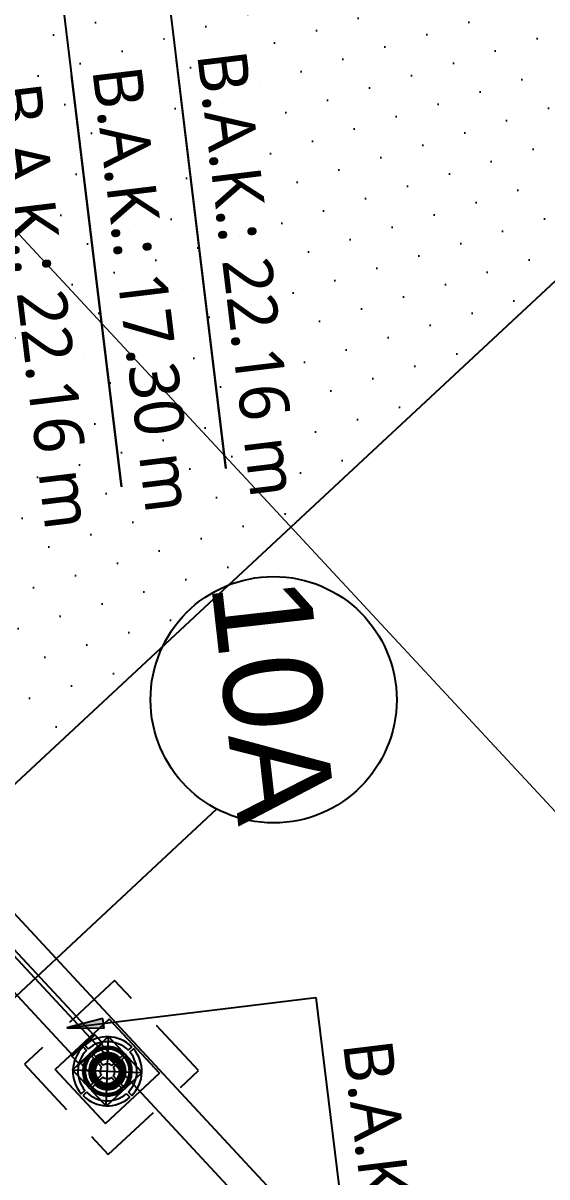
# Model space of a CAD drawing. Header units: millimetres. Extents: x 400382 to 401276, y 4543898 to 4544126.
# Drawn here: x 400487.987 to 400490.116, y 4544020.916 to 4544025.599 of the extents above; entities that cross this region are included whole.
import ezdxf
from ezdxf.enums import TextEntityAlignment as Align

# ---------------------------------------------------------------- set-up
doc = ezdxf.new("R2010")
doc.units = ezdxf.units.MM
doc.linetypes.add('AKS', pattern=[3, 2.5, -0.25, 0, -0.25])
doc.linetypes.add('CIZGI', pattern=[0.4, 0.25, -0.15])
doc.layers.add('A-DETL', color=90, linetype='Continuous', lineweight=15)
for name, color, linetype in [('aks prota', 2, 'AKS'), ('caks prota', 4, 'Continuous'), ('kiriş prota', 6, 'Continuous'), ('kolon tarama prota', 252, 'Continuous'), ('merdiven prota', 2, 'Continuous'), ('PRT-MI-a_fit_drainage', 10, 'Continuous'), ('taks prota', 7, 'Continuous')]:
    doc.layers.add(name, color=color, linetype=linetype)
doc.styles.add('Segoe UI Light_1', font='', dxfattribs={"height": 200})
doc.styles.add('TAKS', font='Arial Unicode.ttf')
doc.styles.get('Segoe UI Light_1').set_extended_font_data('Segoe UI Light')

# ---------------------------------------------------------------- blocks, each defined once
blk = doc.blocks.new('17.60 mekanik')
at = {"layer": 'kolon tarama prota'}
blk.add_hatch(color=256, dxfattribs=at).paths.add_polyline_path([(142733.02, 62941.31), (142743.43, 62952.28), (142740.23, 62954.61)], flags=0)
for p, q in [((142407.84, 63290.69), (142610.86, 63143.18)), ((142392.84, 63248.38), (142587.35, 63107.06)), ((142610.86, 63143.18), (142475.76, 63241.34)), ((142587.35, 63107.06), (142451.17, 63206)), ((142733.02, 62941.31), (142792.92, 63023.77)), ((142792.92, 63023.77), (142947.55, 62911.43)), ((143688.3, 62957.25), (142436.95, 62957.25)), ((142742.16, 62956.31), (142742.16, 62926.31)), ((142772.16, 62956.31), (142742.16, 62956.31)), ((142742.16, 62956.31), (142772.16, 62956.31)), ((142742.16, 62926.31), (142742.16, 62956.31)), ((142742.16, 62956.31), (142742.16, 62956.31)), ((142772.16, 62926.31), (142772.16, 62956.31)), ((142772.16, 62956.31), (142772.16, 62926.31)), ((142772.16, 62956.31), (142772.16, 62956.31)), ((142740.23, 62954.61), (142733.02, 62941.31)), ((142733.02, 62941.31), (142743.43, 62952.28)), ((142743.43, 62952.28), (142740.23, 62954.61)), ((142756.66, 62955.3), (142756.66, 62953.3)), ((142756.66, 62953.3), (142756.66, 62955.3)), ((142756.66, 62955.3), (142756.66, 62955.3)), ((142756.66, 62953.3), (142756.66, 62953.3)), ((142757.66, 62953.3), (142757.66, 62955.3)), ((142757.66, 62955.3), (142757.66, 62953.3)), ((142757.66, 62955.3), (142757.66, 62955.3)), ((142757.66, 62953.3), (142757.66, 62953.3)), ((142742.87, 62947.21), (142559.29, 62947.21)), ((142747.32, 62947.69), (142742.87, 62947.69)), ((142756.66, 62950.79), (142756.66, 62948.79)), ((142756.66, 62948.79), (142756.66, 62950.79)), ((142756.66, 62950.79), (142756.66, 62950.79)), ((142756.66, 62948.79), (142756.66, 62948.79)), ((142756.66, 62946.28), (142756.66, 62944.27)), ((142756.66, 62944.27), (142756.66, 62946.28)), ((142756.66, 62946.28), (142756.66, 62946.28)), ((142757.66, 62948.79), (142757.66, 62950.79)), ((142757.66, 62950.79), (142757.66, 62948.79)), ((142757.66, 62950.79), (142757.66, 62950.79)), ((142757.66, 62948.79), (142757.66, 62948.79)), ((142757.66, 62944.27), (142757.66, 62946.28)), ((142757.66, 62946.28), (142757.66, 62944.27)), ((142757.66, 62946.28), (142757.66, 62946.28)), ((142436.95, 62945.45), (143688.3, 62945.45)), ((142745.17, 62941.81), (142743.17, 62941.81)), ((142743.17, 62941.81), (142745.17, 62941.81)), ((142743.17, 62941.81), (142743.17, 62941.81)), ((142745.17, 62941.81), (142745.17, 62941.81)), ((142749.68, 62941.81), (142747.67, 62941.81)), ((142747.67, 62941.81), (142749.68, 62941.81)), ((142747.67, 62941.81), (142747.67, 62941.81)), ((142749.68, 62941.81), (142749.68, 62941.81)), ((142754.2, 62941.81), (142752.18, 62941.81)), ((142752.18, 62941.81), (142754.2, 62941.81)), ((142752.18, 62941.81), (142752.18, 62941.81)), ((142754.2, 62941.81), (142754.2, 62941.81)), ((142756.66, 62944.27), (142756.66, 62944.27)), ((142757.66, 62944.27), (142757.66, 62944.27)), ((142762.13, 62941.81), (142760.12, 62941.81)), ((142760.12, 62941.81), (142762.13, 62941.81)), ((142760.12, 62941.81), (142760.12, 62941.81)), ((142761.7, 62945.07), (142761.7, 62945.07)), ((142762.13, 62941.81), (142762.13, 62941.81)), ((142766.65, 62941.81), (142764.64, 62941.81)), ((142764.64, 62941.81), (142766.65, 62941.81)), ((142764.64, 62941.81), (142764.64, 62941.81)), ((142766.65, 62941.81), (142766.65, 62941.81)), ((142771.15, 62941.81), (142769.15, 62941.81)), ((142769.15, 62941.81), (142771.15, 62941.81)), ((142769.15, 62941.81), (142769.15, 62941.81)), ((142771.15, 62941.81), (142771.15, 62941.81)), ((142743.17, 62940.81), (142745.17, 62940.81)), ((142745.17, 62940.81), (142743.17, 62940.81)), ((142743.17, 62940.81), (142743.17, 62940.81)), ((142745.17, 62940.81), (142745.17, 62940.81)), ((142747.67, 62940.81), (142749.68, 62940.81)), ((142749.68, 62940.81), (142747.67, 62940.81)), ((142747.67, 62940.81), (142747.67, 62940.81)), ((142749.68, 62940.81), (142749.68, 62940.81)), ((142752.18, 62940.81), (142754.2, 62940.81)), ((142754.2, 62940.81), (142752.18, 62940.81)), ((142752.18, 62940.81), (142752.18, 62940.81)), ((142752.61, 62937.55), (142752.62, 62937.54)), ((142754.2, 62940.81), (142754.2, 62940.81)), ((142756.66, 62938.35), (142756.66, 62936.33)), ((142756.66, 62936.33), (142756.66, 62938.35)), ((142756.66, 62938.35), (142756.66, 62938.35)), ((142757.66, 62936.33), (142757.66, 62938.35)), ((142757.66, 62938.35), (142757.66, 62936.33)), ((142757.66, 62938.35), (142757.66, 62938.35)), ((142760.12, 62940.81), (142762.13, 62940.81)), ((142762.13, 62940.81), (142760.12, 62940.81)), ((142760.12, 62940.81), (142760.12, 62940.81)), ((142762.13, 62940.81), (142762.13, 62940.81)), ((142764.64, 62940.81), (142766.65, 62940.81)), ((142766.65, 62940.81), (142764.64, 62940.81)), ((142764.64, 62940.81), (142764.64, 62940.81)), ((142766.65, 62940.81), (142766.65, 62940.81)), ((142769.15, 62940.81), (142771.15, 62940.81)), ((142771.15, 62940.81), (142769.15, 62940.81)), ((142769.15, 62940.81), (142769.15, 62940.81)), ((142771.15, 62940.81), (142771.15, 62940.81)), ((142559.29, 62935.41), (142742.87, 62935.41)), ((142742.87, 62934.93), (142747.32, 62934.93)), ((142756.66, 62936.33), (142756.66, 62936.33)), ((142756.66, 62933.82), (142756.66, 62931.82)), ((142756.66, 62931.82), (142756.66, 62933.82)), ((142756.66, 62933.82), (142756.66, 62933.82)), ((142757.66, 62936.33), (142757.66, 62936.33)), ((142757.66, 62931.82), (142757.66, 62933.82)), ((142757.66, 62933.82), (142757.66, 62931.82)), ((142757.66, 62933.82), (142757.66, 62933.82)), ((142756.66, 62931.82), (142756.66, 62931.82)), ((142756.66, 62929.32), (142756.66, 62927.32)), ((142756.66, 62927.32), (142756.66, 62929.32)), ((142756.66, 62929.32), (142756.66, 62929.32)), ((142757.66, 62931.82), (142757.66, 62931.82)), ((142757.66, 62927.32), (142757.66, 62929.32)), ((142757.66, 62929.32), (142757.66, 62927.32)), ((142757.66, 62929.32), (142757.66, 62929.32)), ((142742.16, 62926.31), (142772.16, 62926.31)), ((142772.16, 62926.31), (142742.16, 62926.31)), ((142742.16, 62926.31), (142742.16, 62926.31)), ((142756.66, 62927.32), (142756.66, 62927.32)), ((142757.66, 62927.32), (142757.66, 62927.32)), ((142772.16, 62926.31), (142772.16, 62926.31))]:
    blk.add_line(p, q, dxfattribs=at)
at = {"layer": 'kolon tarama prota', "flags": 128}
for points in [[(142747.32, 62947.02), (142750.34, 62947.02), (142753.07, 62947.02), (142755.24, 62947.02), (142756.64, 62947.02), (142757.16, 62947.02), (142757.16, 62947.02)], [(142751.44, 62941.31), (142751.91, 62943.58), (142753.24, 62945.47), (142755.22, 62946.69), (142757.16, 62947.02)], [(142757.16, 62947.02), (142759.43, 62946.56), (142761.32, 62945.22), (142762.53, 62943.25), (142762.87, 62941.31)], [(142757.16, 62935.59), (142754.89, 62936.06), (142752.99, 62937.4), (142751.78, 62939.37), (142751.44, 62941.31)], [(142762.87, 62941.31), (142762.4, 62939.04), (142761.07, 62937.15), (142759.1, 62935.93), (142757.16, 62935.59)], [(142757.16, 62935.59), (142756.69, 62935.59), (142755.31, 62935.59), (142753.17, 62935.59), (142750.46, 62935.59), (142747.45, 62935.59), (142747.32, 62935.59)]]:
    blk.add_lwpolyline(points, dxfattribs=at)
at = {"layer": 'kolon tarama prota'}
for radius, start, end in [(14, 92.0467, 177.9533), (14, 92.0467, 177.9533), (12, 92.388, 177.612), (12, 92.388, 177.612), (10, 0, 180), (10, 0, 180), (14, 2.0467, 87.9533), (14, 2.0467, 87.9533), (12, 2.388, 87.612), (12, 2.388, 87.612), (9.5, 93.017, 176.983), (9.5, 93.017, 176.983), (9, 0, 180), (9, 0, 180), (7.5, 93.8226, 176.1774), (7.5, 93.8226, 176.1774), (6.38, 359.9999, 179.9999), (6.38, 359.9999, 179.9999), (5.71, 359.9999, 179.9999), (5, 0, 180), (5, 0, 180), (5, 95.7392, 174.2608), (5, 95.7392, 174.2608), (9.5, 3.017, 86.983), (9.5, 3.017, 86.983), (7.5, 3.8226, 86.1774), (7.5, 3.8226, 86.1774), (5, 5.7392, 84.2608), (5, 5.7392, 84.2608), (3, 99.5941, 170.4059), (3, 99.5941, 170.4059), (3, 9.5941, 80.4059), (3, 9.5941, 80.4059), (14, 182.0467, 267.9533), (14, 182.0467, 267.9533), (12, 182.388, 267.612), (12, 182.388, 267.612), (10, 180, 0), (10, 180, 0), (9.5, 183.017, 266.983), (9.5, 183.017, 266.983), (9, 180, 0), (9, 180, 0), (7.5, 183.8226, 266.1774), (7.5, 183.8226, 266.1774), (6.38, 179.9999, 359.9999), (6.38, 179.9999, 359.9999), (5.72, 179.9999, 359.9999), (5, 180, 0), (5, 180, 0), (5, 185.7392, 264.2608), (5, 185.7392, 264.2608), (3, 189.5941, 260.4059), (3, 189.5941, 260.4059), (12, 272.388, 357.612), (14, 272.0467, 357.9533), (5, 275.7392, 354.2608), (3, 279.5941, 350.4059), (9.5, 273.017, 356.983), (7.5, 273.8226, 356.1774), (14, 272.0467, 357.9533), (12, 272.388, 357.612), (3, 279.5941, 350.4059), (5, 275.7392, 354.2608), (7.5, 273.8226, 356.1774), (9.5, 273.017, 356.983)]:
    blk.add_arc((142757.16, 62941.31), radius, start, end, dxfattribs=at)
for centre, major_axis, ratio, start_param, end_param in [((142742.87, 62941.31), (0, 6.38), 0.01, 4.712389, 7.853982), ((142742.87, 62941.31), (0, 5.9), 0.01, 0, 1.570796), ((142742.87, 62941.31), (0, 5.9), 0.01, 4.712389, 6.283185), ((142747.32, 62941.31), (0, -6.38), 0.01, 1.570796, 4.712389), ((142747.32, 62941.31), (0, 5.71), 0.01, 4.712389, 7.853982), ((142757.16, 62941.31), (4.54, 3.76), 0.999997, 0, 1.570796), ((142757.16, 62941.31), (4.54, 3.76), 0.999997, 0, 1.570796), ((142757.16, 62941.31), (4.54, 3.76), 0.999997, 1.570796, 3.141593), ((142757.16, 62941.31), (4.54, 3.76), 0.999997, 1.570796, 3.141593), ((142757.16, 62941.31), (4.54, 3.76), 0.999997, 4.712389, 6.283185), ((142757.16, 62941.31), (4.54, 3.76), 0.999997, 4.712389, 6.283185), ((142742.87, 62941.31), (0, 5.9), 0.01, 1.570796, 3.141593), ((142742.87, 62941.31), (0, -6.38), 0.01, 4.712389, 7.853982), ((142742.87, 62941.31), (0, 5.9), 0.01, 3.141593, 4.712389), ((142747.32, 62941.31), (0, -6.38), 0.01, 4.712389, 7.853982), ((142747.32, 62941.31), (0, -5.71), 0.01, 4.712389, 7.853982), ((142757.16, 62941.31), (4.54, 3.76), 0.999997, 3.141593, 4.712389), ((142757.16, 62941.31), (4.54, 3.76), 0.999997, 3.141593, 4.712389)]:
    blk.add_ellipse(centre, major_axis=major_axis, ratio=ratio, start_param=start_param, end_param=end_param, dxfattribs=at)
at = {"layer": 'kolon tarama prota', "char_height": 20, "attachment_point": 1, "rotation": 324, "line_spacing_factor": 1.142579, "style": 'Segoe UI Light_1'}
for s, insert, width in [('B.A.K.: 22.16 m', (142491.34, 63265.36), 207.6268), ('B.A.K.: 17.30 m', (142466.93, 63229.9), 207.1241), ('B.A.K.: 22.16 m', (142444.11, 63195.3), 207.6268), ('B.A.K.: 17.35 m', (142825.77, 63035.25), 207.1241)]:
    blk.add_mtext(s, dxfattribs=dict(at, insert=insert, width=width))
blk = doc.blocks.new('YER SUZGECI_20x20')
at = {"color": 2}
blk.add_lwpolyline([(-20, 0), (0, 0), (0, 20), (-20, 20)], close=True, dxfattribs=at)
for points in [[(0, 20), (-20, 0)], [(-20, 20), (0, 0)]]:
    blk.add_lwpolyline(points, dxfattribs=at)
blk.add_circle((-10, 10), 7, dxfattribs=at)

msp = doc.modelspace()

# ---------------------------------------------------------------- hatches: boundary and pattern name
at = {"layer": 'kolon tarama prota'}
h = msp.add_hatch(dxfattribs=at)
h.set_pattern_fill('DOTS', color=2, scale=0.1, angle=-47.07601)
h.set_pattern_definition([(312.923994, (398997.36488, 4544993.93019), (0.170302485, 0.049990168), [0, -0.15875])])
h.paths.add_polyline_path([(400486.05315, 4544024.289), (400487.01024, 4544025.17913), (400486.98044, 4544025.42454), (400490.31913, 4544028.52965), (400492.22367, 4544026.48184), (400487.82149, 4544022.38764), (400487.27831, 4544022.97168)])

# ---------------------------------------------------------------- linework, layer by layer
at = {"layer": 'A-DETL', "color": 1, "lineweight": 5}
msp.add_lwpolyline([(400410.49797, 4544108.04135), (400518.40627, 4543992.01566)], dxfattribs=at)
at = {"layer": 'aks prota', "ltscale": 10}
for p, q in [((400470.47006, 4544005.38483), (400496.00253, 4544029.13095)), ((400460.08387, 4544019.33766), (400488.50922, 4544022.78958))]:
    msp.add_line(p, q, dxfattribs=at)
at = {"layer": 'caks prota', "ltscale": 0.05}
msp.add_circle((400489.00523, 4544022.8527), 0.5, dxfattribs=at)
at = {"layer": 'kiriş prota'}
msp.add_lwpolyline([(400486.05315, 4544024.289), (400487.01024, 4544025.17913), (400486.98044, 4544025.42454), (400490.31913, 4544028.52965), (400492.22367, 4544026.48184), (400487.82149, 4544022.38764), (400487.27831, 4544022.97168)], dxfattribs=at)
at = {"layer": 'PRT-MI-a_fit_drainage', "color": 2, "linetype": 'CIZGI'}
msp.add_lwpolyline([(400488.69972, 4544021.34712), (400488.35921, 4544021.71325), (400487.99308, 4544021.37274), (400488.33359, 4544021.00661)], close=True, dxfattribs=at)

# ---------------------------------------------------------------- block references
at = {"layer": 'merdiven prota', "xscale": 0.01, "yscale": 0.01, "zscale": 0.01, "rotation": 312.9239939588403}
msp.add_blockref('17.60 mekanik', (399055.2216, 4544638.04734), dxfattribs=at)
at = {"layer": 'PRT-MI-a_fit_drainage', "color": 2, "xscale": 0.01, "yscale": 0.01, "zscale": 0.01, "rotation": 132.9239939588264}
msp.add_blockref('YER SUZGECI_20x20', (400488.33507, 4544021.48596), dxfattribs=at)

# ---------------------------------------------------------------- texts
at = {"layer": 'taks prota', "style": 'TAKS'}
msp.add_text('10A', height=0.4, rotation=276.42916, dxfattribs=at).set_placement((400489.00523, 4544022.8527), align=Align.MIDDLE_CENTER)

doc.saveas('drawing.dxf')
